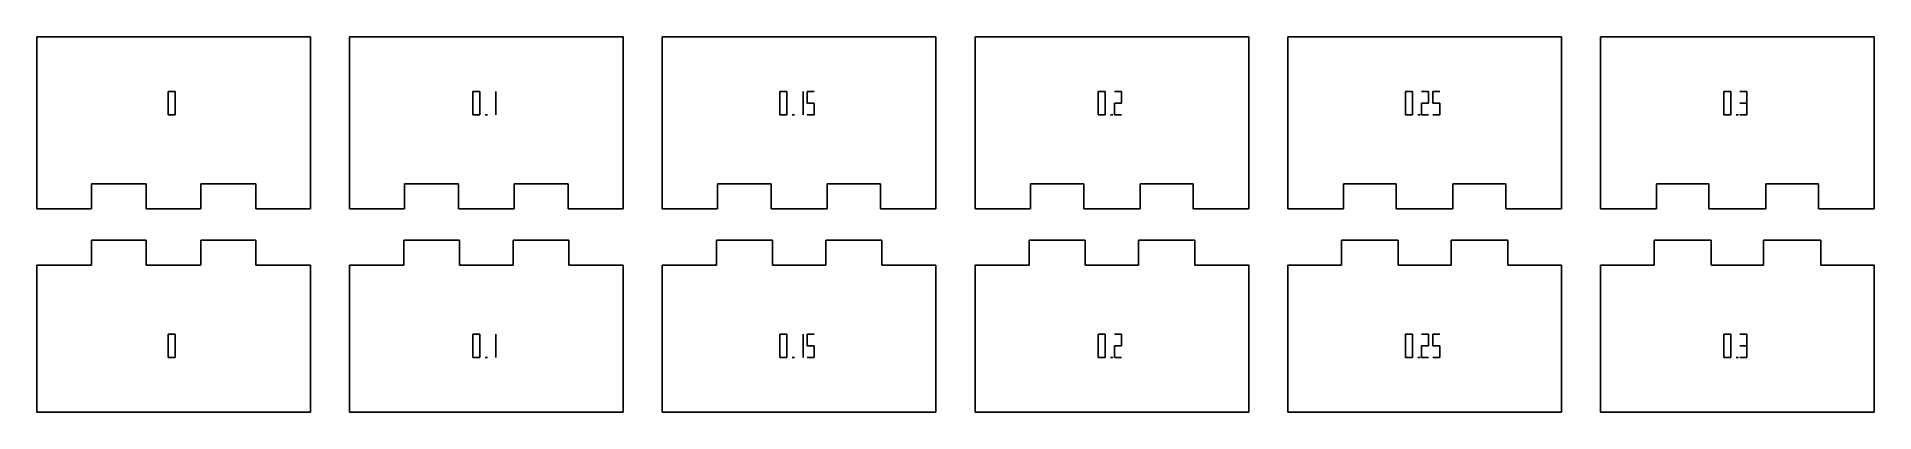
# Model space of a CAD drawing. Extents: x 0 to 235, y 0 to 48.
import ezdxf

# ---------------------------------------------------------------- set-up
doc = ezdxf.new("R2010")
doc.units = 0
doc.layers.add('CUT', color=1, linetype='CONTINUOUS')
doc.layers.add('SCORE', color=5, linetype='CONTINUOUS')

msp = doc.modelspace()

# ---------------------------------------------------------------- linework, layer by layer
at = {"layer": 'CUT'}
for p, q in [((35, 48), (0, 48)), ((0, 48), (0, 26)), ((35, 26), (35, 48)), ((75, 48), (40, 48)), ((40, 48), (40, 26)), ((75, 26), (75, 48)), ((115, 48), (80, 48)), ((80, 48), (80, 26)), ((115, 26), (115, 48)), ((155, 48), (120, 48)), ((120, 48), (120, 26)), ((155, 26), (155, 48)), ((195, 48), (160, 48)), ((160, 48), (160, 26)), ((195, 26), (195, 48)), ((235, 48), (200, 48)), ((200, 48), (200, 26)), ((235, 26), (235, 48)), ((7, 26), (7, 29.18)), ((7, 29.18), (14, 29.18)), ((14, 29.18), (14, 26)), ((21, 26), (21, 29.18)), ((21, 29.18), (28, 29.18)), ((28, 29.18), (28, 26)), ((47.05, 26), (47.05, 29.18)), ((47.05, 29.18), (53.95, 29.18)), ((53.95, 29.18), (53.95, 26)), ((61.05, 26), (61.05, 29.18)), ((61.05, 29.18), (67.95, 29.18)), ((67.95, 29.18), (67.95, 26)), ((87.075, 26), (87.075, 29.18)), ((87.075, 29.18), (93.925, 29.18)), ((93.925, 29.18), (93.925, 26)), ((101.075, 26), (101.075, 29.18)), ((101.075, 29.18), (107.925, 29.18)), ((107.925, 29.18), (107.925, 26)), ((127.1, 26), (127.1, 29.18)), ((127.1, 29.18), (133.9, 29.18)), ((133.9, 29.18), (133.9, 26)), ((141.1, 26), (141.1, 29.18)), ((141.1, 29.18), (147.9, 29.18)), ((147.9, 29.18), (147.9, 26)), ((167.125, 26), (167.125, 29.18)), ((167.125, 29.18), (173.875, 29.18)), ((173.875, 29.18), (173.875, 26)), ((181.125, 26), (181.125, 29.18)), ((181.125, 29.18), (187.875, 29.18)), ((187.875, 29.18), (187.875, 26)), ((207.15, 26), (207.15, 29.18)), ((207.15, 29.18), (213.85, 29.18)), ((213.85, 29.18), (213.85, 26)), ((221.15, 26), (221.15, 29.18)), ((221.15, 29.18), (227.85, 29.18)), ((227.85, 29.18), (227.85, 26)), ((0, 26), (7, 26)), ((14, 26), (21, 26)), ((28, 26), (35, 26)), ((40, 26), (47.05, 26)), ((53.95, 26), (61.05, 26)), ((67.95, 26), (75, 26)), ((80, 26), (87.075, 26)), ((93.925, 26), (101.075, 26)), ((107.925, 26), (115, 26)), ((120, 26), (127.1, 26)), ((133.9, 26), (141.1, 26)), ((147.9, 26), (155, 26)), ((160, 26), (167.125, 26)), ((173.875, 26), (181.125, 26)), ((187.875, 26), (195, 26)), ((200, 26), (207.15, 26)), ((213.85, 26), (221.15, 26)), ((227.85, 26), (235, 26)), ((14, 22), (7, 22)), ((7, 22), (7, 18.82)), ((14, 18.82), (14, 22)), ((28, 22), (21, 22)), ((21, 22), (21, 18.82)), ((28, 18.82), (28, 22)), ((54.05, 22), (46.95, 22)), ((46.95, 22), (46.95, 18.82)), ((54.05, 18.82), (54.05, 22)), ((68.05, 22), (60.95, 22)), ((60.95, 22), (60.95, 18.82)), ((68.05, 18.82), (68.05, 22)), ((94.075, 22), (86.925, 22)), ((86.925, 22), (86.925, 18.82)), ((94.075, 18.82), (94.075, 22)), ((108.075, 22), (100.925, 22)), ((100.925, 22), (100.925, 18.82)), ((108.075, 18.82), (108.075, 22)), ((134.1, 22), (126.9, 22)), ((126.9, 22), (126.9, 18.82)), ((134.1, 18.82), (134.1, 22)), ((148.1, 22), (140.9, 22)), ((140.9, 22), (140.9, 18.82)), ((148.1, 18.82), (148.1, 22)), ((174.125, 22), (166.875, 22)), ((166.875, 22), (166.875, 18.82)), ((174.125, 18.82), (174.125, 22)), ((188.125, 22), (180.875, 22)), ((180.875, 22), (180.875, 18.82)), ((188.125, 18.82), (188.125, 22)), ((214.15, 22), (206.85, 22)), ((206.85, 22), (206.85, 18.82)), ((214.15, 18.82), (214.15, 22)), ((228.15, 22), (220.85, 22)), ((220.85, 22), (220.85, 18.82)), ((228.15, 18.82), (228.15, 22)), ((7, 18.82), (0, 18.82)), ((0, 18.82), (0, 0)), ((21, 18.82), (14, 18.82)), ((35, 18.82), (28, 18.82)), ((35, 0), (35, 18.82)), ((46.95, 18.82), (40, 18.82)), ((40, 18.82), (40, 0)), ((60.95, 18.82), (54.05, 18.82)), ((75, 18.82), (68.05, 18.82)), ((75, 0), (75, 18.82)), ((86.925, 18.82), (80, 18.82)), ((80, 18.82), (80, 0)), ((100.925, 18.82), (94.075, 18.82)), ((115, 18.82), (108.075, 18.82)), ((115, 0), (115, 18.82)), ((126.9, 18.82), (120, 18.82)), ((120, 18.82), (120, 0)), ((140.9, 18.82), (134.1, 18.82)), ((155, 18.82), (148.1, 18.82)), ((155, 0), (155, 18.82)), ((166.875, 18.82), (160, 18.82)), ((160, 18.82), (160, 0)), ((180.875, 18.82), (174.125, 18.82)), ((195, 18.82), (188.125, 18.82)), ((195, 0), (195, 18.82)), ((206.85, 18.82), (200, 18.82)), ((200, 18.82), (200, 0)), ((220.85, 18.82), (214.15, 18.82)), ((235, 18.82), (228.15, 18.82)), ((235, 0), (235, 18.82)), ((0, 0), (35, 0)), ((40, 0), (75, 0)), ((80, 0), (115, 0)), ((120, 0), (155, 0)), ((160, 0), (195, 0)), ((200, 0), (235, 0))]:
    msp.add_line(p, q, dxfattribs=at)
at = {"layer": 'SCORE'}
for p, q in [((16.7875, 41), (17.6875, 41)), ((16.7875, 39.5), (16.7875, 41)), ((17.6875, 41), (17.6875, 39.5)), ((55.7544, 41), (56.6544, 41)), ((55.7544, 39.5), (55.7544, 41)), ((56.6544, 41), (56.6544, 39.5)), ((58.7206, 41), (58.7206, 39.5)), ((95.0419, 41), (95.9419, 41)), ((95.0419, 39.5), (95.0419, 41)), ((95.9419, 41), (95.9419, 39.5)), ((98.0081, 41), (98.0081, 39.5)), ((98.5331, 41), (99.4331, 41)), ((98.5331, 39.5), (98.5331, 41)), ((135.7544, 41), (136.6544, 41)), ((135.7544, 39.5), (135.7544, 41)), ((136.6544, 41), (136.6544, 39.5)), ((137.8206, 41), (138.7206, 41)), ((138.7206, 41), (138.7206, 39.5)), ((175.0419, 41), (175.9419, 41)), ((175.0419, 39.5), (175.0419, 41)), ((175.9419, 41), (175.9419, 39.5)), ((177.1081, 41), (178.0081, 41)), ((178.0081, 41), (178.0081, 39.5)), ((178.5331, 41), (179.4331, 41)), ((178.5331, 39.5), (178.5331, 41)), ((215.7544, 41), (216.6544, 41)), ((215.7544, 39.5), (215.7544, 41)), ((216.6544, 41), (216.6544, 39.5)), ((217.8206, 41), (218.7206, 41)), ((218.7206, 41), (218.7206, 39.5)), ((16.7875, 38), (16.7875, 39.5)), ((16.7875, 38), (17.6875, 38)), ((17.6875, 39.5), (17.6875, 38)), ((55.7544, 38), (55.7544, 39.5)), ((55.7544, 38), (56.6544, 38)), ((56.6544, 39.5), (56.6544, 38)), ((57.3294, 38), (57.6294, 38)), ((58.7206, 39.5), (58.7206, 38)), ((95.0419, 38), (95.0419, 39.5)), ((95.0419, 38), (95.9419, 38)), ((95.9419, 39.5), (95.9419, 38)), ((96.6169, 38), (96.9169, 38)), ((98.0081, 39.5), (98.0081, 38)), ((98.5331, 39.5), (99.4331, 39.5)), ((98.5331, 38), (99.4331, 38)), ((99.4331, 39.5), (99.4331, 38)), ((135.7544, 38), (135.7544, 39.5)), ((135.7544, 38), (136.6544, 38)), ((136.6544, 39.5), (136.6544, 38)), ((137.3294, 38), (137.6294, 38)), ((137.8206, 39.5), (138.7206, 39.5)), ((137.8206, 38), (137.8206, 39.5)), ((137.8206, 38), (138.7206, 38)), ((175.0419, 38), (175.0419, 39.5)), ((175.0419, 38), (175.9419, 38)), ((175.9419, 39.5), (175.9419, 38)), ((176.6169, 38), (176.9169, 38)), ((177.1081, 39.5), (178.0081, 39.5)), ((177.1081, 38), (177.1081, 39.5)), ((177.1081, 38), (178.0081, 38)), ((178.5331, 39.5), (179.4331, 39.5)), ((178.5331, 38), (179.4331, 38)), ((179.4331, 39.5), (179.4331, 38)), ((215.7544, 38), (215.7544, 39.5)), ((215.7544, 38), (216.6544, 38)), ((216.6544, 39.5), (216.6544, 38)), ((217.3294, 38), (217.6294, 38)), ((217.8206, 39.5), (218.7206, 39.5)), ((217.8206, 38), (218.7206, 38)), ((218.7206, 39.5), (218.7206, 38)), ((16.7875, 10), (17.6875, 10)), ((16.7875, 8.5), (16.7875, 10)), ((17.6875, 10), (17.6875, 8.5)), ((55.7544, 10), (56.6544, 10)), ((55.7544, 8.5), (55.7544, 10)), ((56.6544, 10), (56.6544, 8.5)), ((58.7206, 10), (58.7206, 8.5)), ((95.0419, 10), (95.9419, 10)), ((95.0419, 8.5), (95.0419, 10)), ((95.9419, 10), (95.9419, 8.5)), ((98.0081, 10), (98.0081, 8.5)), ((98.5331, 10), (99.4331, 10)), ((98.5331, 8.5), (98.5331, 10)), ((135.7544, 10), (136.6544, 10)), ((135.7544, 8.5), (135.7544, 10)), ((136.6544, 10), (136.6544, 8.5)), ((137.8206, 10), (138.7206, 10)), ((138.7206, 10), (138.7206, 8.5)), ((175.0419, 10), (175.9419, 10)), ((175.0419, 8.5), (175.0419, 10)), ((175.9419, 10), (175.9419, 8.5)), ((177.1081, 10), (178.0081, 10)), ((178.0081, 10), (178.0081, 8.5)), ((178.5331, 10), (179.4331, 10)), ((178.5331, 8.5), (178.5331, 10)), ((215.7544, 10), (216.6544, 10)), ((215.7544, 8.5), (215.7544, 10)), ((216.6544, 10), (216.6544, 8.5)), ((217.8206, 10), (218.7206, 10)), ((218.7206, 10), (218.7206, 8.5)), ((16.7875, 7), (16.7875, 8.5)), ((17.6875, 8.5), (17.6875, 7)), ((55.7544, 7), (55.7544, 8.5)), ((56.6544, 8.5), (56.6544, 7)), ((58.7206, 8.5), (58.7206, 7)), ((95.0419, 7), (95.0419, 8.5)), ((95.9419, 8.5), (95.9419, 7)), ((98.0081, 8.5), (98.0081, 7)), ((98.5331, 8.5), (99.4331, 8.5)), ((99.4331, 8.5), (99.4331, 7)), ((135.7544, 7), (135.7544, 8.5)), ((136.6544, 8.5), (136.6544, 7)), ((137.8206, 8.5), (138.7206, 8.5)), ((137.8206, 7), (137.8206, 8.5)), ((175.0419, 7), (175.0419, 8.5)), ((175.9419, 8.5), (175.9419, 7)), ((177.1081, 8.5), (178.0081, 8.5)), ((177.1081, 7), (177.1081, 8.5)), ((178.5331, 8.5), (179.4331, 8.5)), ((179.4331, 8.5), (179.4331, 7)), ((215.7544, 7), (215.7544, 8.5)), ((216.6544, 8.5), (216.6544, 7)), ((217.8206, 8.5), (218.7206, 8.5)), ((218.7206, 8.5), (218.7206, 7)), ((16.7875, 7), (17.6875, 7)), ((55.7544, 7), (56.6544, 7)), ((57.3294, 7), (57.6294, 7)), ((95.0419, 7), (95.9419, 7)), ((96.6169, 7), (96.9169, 7)), ((98.5331, 7), (99.4331, 7)), ((135.7544, 7), (136.6544, 7)), ((137.3294, 7), (137.6294, 7)), ((137.8206, 7), (138.7206, 7)), ((175.0419, 7), (175.9419, 7)), ((176.6169, 7), (176.9169, 7)), ((177.1081, 7), (178.0081, 7)), ((178.5331, 7), (179.4331, 7)), ((215.7544, 7), (216.6544, 7)), ((217.3294, 7), (217.6294, 7)), ((217.8206, 7), (218.7206, 7))]:
    msp.add_line(p, q, dxfattribs=at)

doc.saveas('drawing.dxf')
